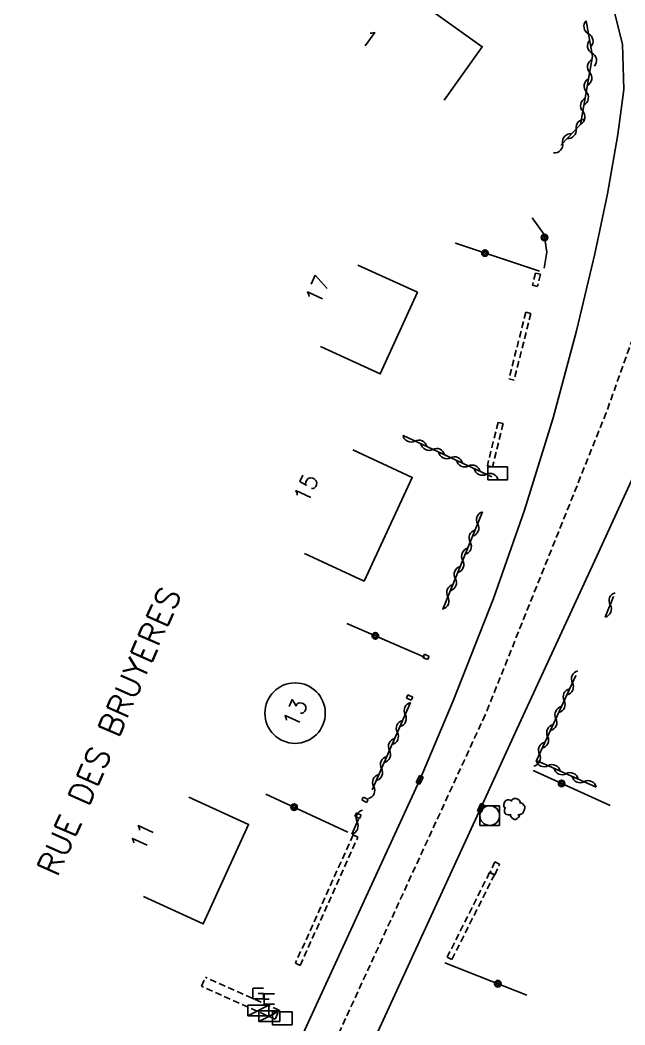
# Model space of a CAD drawing. Header units: millimetres. Extents: x 111000 to 112001, y 129999 to 131000.
# Drawn here: x 111741.6 to 111787.7, y 130756.1 to 130832.7 of the extents above; entities that cross this region are included whole.
import ezdxf
from ezdxf.enums import TextEntityAlignment as Align

# ---------------------------------------------------------------- set-up
doc = ezdxf.new("R2010")
doc.units = ezdxf.units.MM
doc.linetypes.add('DASHED', pattern=[0.75, 0.5, -0.25])
doc.layers.get('0').update_dxf_attribs({"linetype": 'CONTINUOUS'})
for name, color, linetype in [('W0001', 6, 'DASHED'), ('W0008', 7, 'CONTINUOUS'), ('W0100', 7, 'CONTINUOUS'), ('W0112', 1, 'DASHED'), ('W0300', 7, 'CONTINUOUS'), ('W0310', 3, 'CONTINUOUS'), ('W0322', 7, 'CONTINUOUS'), ('W0400', 7, 'CONTINUOUS'), ('W0420', 7, 'CONTINUOUS'), ('W0430', 7, 'CONTINUOUS'), ('W0432', 7, 'CONTINUOUS'), ('W0984', 7, 'CONTINUOUS'), ('W0989', 7, 'CONTINUOUS'), ('W0991', 7, 'CONTINUOUS'), ('W1102', 7, 'CONTINUOUS'), ('W1471', 7, 'CONTINUOUS')]:
    doc.layers.add(name, color=color, linetype=linetype)
doc.styles.get("Standard").update_dxf_attribs({"font": 'romans.shx', "width": 0.85})

# ---------------------------------------------------------------- blocks, each defined once
blk = doc.blocks.new('T1471')
at = {"color": 0, "linetype": 'Continuous', "flags": 128}
blk.add_lwpolyline([(-0.75, -0.5), (-0.75, 0.5), (0.75, 0.5), (0.75, -0.5), (-0.75, -0.5)], dxfattribs=at)
blk = doc.blocks.new('t322o')
at = {"color": 0, "linetype": 'Continuous'}
for radius in [0.25, 0.15]:
    blk.add_circle((0, 0), radius, dxfattribs=at)
blk = doc.blocks.new('t310o')
at = {"color": 0, "linetype": 'Continuous'}
for centre, start, end in [((-0.5, 0.375), 216.8699, 323.1304), ((0.5, -0.375), 36.8699, 143.1303)]:
    blk.add_arc(centre, 0.625, start, end, dxfattribs=at)
blk = doc.blocks.new('T430')
at = {"flags": 128}
for points in [[(-0.4, 2.1), (0.4, 2.1)], [(-0.4, 2.1), (-0.4, 1.3)], [(-0.4, 1.7), (0, 1.7)], [(0.8, 0.8), (-0.8, 0.8)], [(-0.8, 0.8), (-0.8, 0)], [(0.8, 0.8), (-0.8, 0)], [(-0.4, 1.3), (0.4, 1.3)], [(0.8, 0), (0.8, 0.8)], [(-0.8, 0), (0.8, 0)]]:
    blk.add_lwpolyline(points, dxfattribs=at)
blk = doc.blocks.new('T432')
at = {"flags": 128}
for points in [[(-0.4, 2.1), (-0.4, 1.3)], [(-0.395, 2.1), (0.405, 2.1)], [(0, 1.7), (0.4, 1.7)], [(0.4, 1.3), (0.4, 1.7)], [(0.8, 0.8), (-0.8, 0.8)], [(-0.8, 0.8), (-0.8, 0)], [(0.8, 0.8), (-0.8, 0)], [(-0.4, 1.3), (0.4, 1.3)], [(0.8, 0), (0.8, 0.8)], [(-0.8, 0), (0.8, 0)]]:
    blk.add_lwpolyline(points, dxfattribs=at)
blk = doc.blocks.new('T400')
for p, q in [((-0.15, 0.3), (0.15, 0.3)), ((-0.15, -0.25), (-0.15, 0.3)), ((-0.15, 0.15), (0.15, 0.15)), ((-0.15, 0), (0.15, 0)), ((0.15, 0.3), (0.15, -0.25)), ((-0.15, -0.15), (0.15, -0.15)), ((-0.15, -0.25), (-0.15, -0.3)), ((-0.15, -0.3), (0.15, -0.3)), ((0.15, -0.3), (0.15, -0.25))]:
    blk.add_line(p, q)
blk = doc.blocks.new('T420')
for p, q in [((0.75, 0.75), (-0.75, 0.75)), ((-0.75, 0.75), (-0.75, -0.75)), ((0.75, 0.75), (0.75, -0.75)), ((0.75, -0.75), (-0.75, -0.75))]:
    blk.add_line(p, q)
blk.add_ellipse((0, 0), major_axis=(-0.53, 0.53), ratio=1, start_param=3.926991, end_param=10.210176)
blk = doc.blocks.new('T300')
for p, q in [((-0.171, 0.743), (-0.057, 0.8)), ((-0.057, 0.8), (0.057, 0.8)), ((0.057, 0.8), (0.229, 0.743)), ((-0.8, 0.514), (-0.857, 0.343)), ((-0.857, 0.343), (-0.857, 0.171)), ((-0.857, 0.171), (-0.743, 0.057)), ((-0.686, 0.629), (-0.8, 0.514)), ((-0.8, -0.057), (-0.743, 0.057)), ((-0.743, 0.057), (-0.686, 0.114)), ((-0.571, 0.686), (-0.686, 0.629)), ((-0.457, 0.686), (-0.571, 0.686)), ((-0.286, 0.629), (-0.457, 0.686)), ((-0.286, 0.629), (-0.171, 0.743)), ((-0.229, 0.571), (-0.286, 0.629)), ((0.229, 0.743), (0.343, 0.629)), ((0.343, 0.629), (0.4, 0.514)), ((0.457, 0.457), (0.343, 0.457)), ((0.4, 0.514), (0.4, 0.457)), ((0.571, 0.4), (0.457, 0.457)), ((0.571, 0.4), (0.686, 0.286)), ((0.686, 0.286), (0.743, 0.171)), ((0.743, 0.057), (0.686, -0.171)), ((0.743, 0.171), (0.743, 0.057)), ((-0.8, -0.171), (-0.8, -0.057)), ((-0.8, -0.229), (-0.8, -0.171)), ((-0.743, -0.343), (-0.8, -0.229)), ((-0.686, -0.4), (-0.743, -0.343)), ((-0.514, -0.457), (-0.686, -0.4)), ((-0.4, -0.457), (-0.514, -0.457)), ((-0.4, -0.457), (-0.343, -0.457)), ((-0.343, -0.457), (-0.343, -0.4)), ((-0.343, -0.514), (-0.343, -0.457)), ((-0.286, -0.629), (-0.343, -0.514)), ((-0.171, -0.743), (-0.286, -0.629)), ((-0.057, -0.8), (-0.171, -0.743)), ((0.171, -0.743), (0.057, -0.8)), ((0.229, -0.686), (0.171, -0.743)), ((0.286, -0.457), (0.229, -0.457)), ((0.286, -0.629), (0.229, -0.686)), ((0.457, -0.4), (0.286, -0.457)), ((0.343, -0.514), (0.286, -0.629)), ((0.343, -0.514), (0.343, -0.457)), ((0.571, -0.343), (0.457, -0.4)), ((0.629, -0.286), (0.571, -0.343)), ((0.686, -0.171), (0.629, -0.286)), ((0.057, -0.8), (-0.057, -0.8))]:
    blk.add_line(p, q)

msp = doc.modelspace()

# ---------------------------------------------------------------- linework, layer by layer
at = {"layer": 'W0001'}
for points in [[(111746.643, 130862.034), (111771.002, 130849.374), (111776.737, 130847.41), (111790.242, 130840.199), (111792.709, 130835.538), (111793.282, 130822.372), (111790.559, 130814.839), (111786.284, 130802.813), (111777.051, 130779.792)], [(111777.051, 130779.792), (111756.35, 130734.79), (111746.512, 130714.297), (111741.866, 130702.958), (111728.464, 130673.782), (111713.796, 130641.823), (111703.233, 130618.665), (111697.077, 130607.082)]]:
    msp.add_lwpolyline(points, dxfattribs=at)
at = {"layer": 'W0008'}
for points in [[(111745.014, 130860.001), (111780.744, 130841.048), (111781.6, 130840.572), (111783.459, 130839.152), (111785.226, 130836.95), (111786.696, 130834.132), (111787.529, 130830.906), (111787.622, 130827.452), (111787.171, 130824.009), (111786.376, 130819.489), (111785.422, 130814.927), (111784.022, 130809.044), (111782.241, 130802.416), (111780.042, 130795.393), (111777.685, 130788.649), (111774.61, 130780.843)], [(111817.758, 130823.076), (111814.194, 130824.528), (111812.728, 130825.096), (111808.789, 130826.058), (111805.778, 130825.723), (111802.933, 130824.595), (111800.161, 130822.351), (111798.011, 130818.955), (111795.182, 130812.842), (111785.683, 130792.146), (111779.492, 130778.742)], [(111664.191, 130771.459), (111737.552, 130732.655), (111739.804, 130731.522), (111741.773, 130730.912), (111744.309, 130730.769), (111746.698, 130730.936), (111749.315, 130731.919), (111751.894, 130733.67), (111753.374, 130735.034), (111754.503, 130736.808), (111755.372, 130738.602), (111772.056, 130774.829), (111774.61, 130780.843)], [(111779.492, 130778.742), (111776.718, 130772.684), (111751.769, 130718.507), (111724.978, 130660.05), (111706.315, 130619.406), (111704.81, 130615.361), (111704.682, 130613.365), (111705.193, 130610.877), (111705.966, 130608.982), (111707.084, 130607.387), (111708.01, 130606.762), (111740.464, 130591.578), (111775.522, 130575.212), (111796.521, 130565.409), (111799.445, 130564.02), (111802.957, 130562.314), (111815.718, 130555.943), (111815.957, 130555.849), (111815.909, 130555.704), (111829.159, 130549.461), (111832.016, 130548.129)]]:
    msp.add_lwpolyline(points, dxfattribs=at)
at = {"layer": 'W0100'}
for points in [[(111765.431, 130838.856), (111776.819, 130830.706), (111776.819, 130830.706), (111776.819, 130830.706), (111776.819, 130830.706), (111776.819, 130830.706), (111776.819, 130830.706), (111776.819, 130830.706), (111776.819, 130830.706), (111776.819, 130830.706), (111776.819, 130830.706), (111776.819, 130830.706), (111776.819, 130830.706), (111776.819, 130830.706), (111776.819, 130830.706), (111776.819, 130830.706), (111776.819, 130830.706), (111776.819, 130830.706), (111776.819, 130830.706), (111776.819, 130830.706), (111776.819, 130830.706), (111776.819, 130830.706), (111776.819, 130830.706), (111776.819, 130830.706), (111776.819, 130830.706), (111776.819, 130830.706), (111776.819, 130830.706), (111776.819, 130830.706), (111776.819, 130830.706), (111776.819, 130830.706), (111776.819, 130830.706), (111776.819, 130830.706), (111776.819, 130830.706), (111776.819, 130830.706), (111776.819, 130830.706), (111776.819, 130830.706), (111776.819, 130830.706), (111776.819, 130830.706), (111776.819, 130830.706), (111776.819, 130830.706), (111776.819, 130830.706), (111776.819, 130830.706), (111776.819, 130830.706), (111776.819, 130830.706), (111776.819, 130830.706), (111776.819, 130830.706), (111776.819, 130830.706), (111776.819, 130830.706), (111776.819, 130830.706), (111776.819, 130830.706), (111776.819, 130830.706), (111776.819, 130830.706), (111776.819, 130830.706), (111776.819, 130830.706), (111776.819, 130830.706), (111776.819, 130830.706), (111776.819, 130830.706), (111776.819, 130830.706), (111776.819, 130830.706), (111776.819, 130830.706), (111776.819, 130830.706), (111776.819, 130830.706), (111776.819, 130830.706), (111776.819, 130830.706), (111776.819, 130830.706), (111776.819, 130830.706), (111776.819, 130830.706), (111776.819, 130830.706), (111776.819, 130830.706), (111776.819, 130830.706), (111776.819, 130830.706), (111776.819, 130830.706), (111776.819, 130830.706), (111776.819, 130830.706), (111776.819, 130830.706), (111776.819, 130830.706), (111776.819, 130830.706), (111776.819, 130830.706), (111776.819, 130830.706), (111776.819, 130830.706), (111776.819, 130830.706), (111776.819, 130830.706), (111776.819, 130830.706), (111776.819, 130830.706), (111776.819, 130830.706), (111776.819, 130830.706), (111776.819, 130830.706), (111776.819, 130830.706), (111776.819, 130830.706), (111776.819, 130830.706), (111776.819, 130830.706), (111776.819, 130830.706), (111776.819, 130830.706), (111776.819, 130830.706), (111776.819, 130830.706), (111776.819, 130830.706), (111776.819, 130830.706), (111776.819, 130830.706), (111776.819, 130830.706), (111776.819, 130830.706), (111776.819, 130830.706), (111776.819, 130830.706), (111776.819, 130830.706), (111776.819, 130830.706), (111776.819, 130830.706), (111776.819, 130830.706), (111776.819, 130830.706), (111776.819, 130830.706), (111776.819, 130830.706), (111776.819, 130830.706), (111776.819, 130830.706), (111776.819, 130830.706), (111776.819, 130830.706), (111776.819, 130830.706), (111776.819, 130830.706), (111776.819, 130830.706), (111776.819, 130830.706), (111776.819, 130830.706), (111776.819, 130830.706), (111776.819, 130830.706), (111773.909, 130826.64)], [(111767.325, 130814.063), (111771.874, 130811.987), (111769.038, 130805.772), (111769.038, 130805.772), (111769.038, 130805.772), (111769.038, 130805.772), (111769.038, 130805.772), (111769.038, 130805.772), (111769.038, 130805.772), (111769.038, 130805.772), (111769.038, 130805.772), (111769.038, 130805.772), (111769.038, 130805.772), (111769.038, 130805.772), (111769.038, 130805.772), (111769.038, 130805.772), (111769.038, 130805.772), (111769.038, 130805.772), (111769.038, 130805.772), (111769.038, 130805.772), (111769.038, 130805.772), (111769.038, 130805.772), (111769.038, 130805.772), (111769.038, 130805.772), (111769.038, 130805.772), (111769.038, 130805.772), (111769.038, 130805.772), (111769.038, 130805.772), (111769.038, 130805.772), (111769.038, 130805.772), (111769.038, 130805.772), (111769.038, 130805.772), (111769.038, 130805.772), (111769.038, 130805.772), (111769.038, 130805.772), (111769.038, 130805.772), (111769.038, 130805.772), (111769.038, 130805.772), (111769.038, 130805.772), (111769.038, 130805.772), (111769.038, 130805.772), (111769.038, 130805.772), (111769.038, 130805.772), (111769.038, 130805.772), (111769.038, 130805.772), (111769.038, 130805.772), (111769.038, 130805.772), (111769.038, 130805.772), (111769.038, 130805.772), (111769.038, 130805.772), (111769.038, 130805.772), (111769.038, 130805.772), (111769.038, 130805.772), (111769.038, 130805.772), (111769.038, 130805.772), (111769.038, 130805.772), (111769.038, 130805.772), (111769.038, 130805.772), (111769.038, 130805.772), (111769.038, 130805.772), (111769.038, 130805.772), (111769.038, 130805.772), (111769.038, 130805.772), (111769.038, 130805.772), (111769.038, 130805.772), (111769.038, 130805.772), (111769.038, 130805.772), (111769.038, 130805.772), (111769.038, 130805.772), (111769.038, 130805.772), (111769.038, 130805.772), (111769.038, 130805.772), (111769.038, 130805.772), (111769.038, 130805.772), (111769.038, 130805.772), (111769.038, 130805.772), (111769.038, 130805.772), (111769.038, 130805.772), (111769.038, 130805.772), (111769.038, 130805.772), (111769.038, 130805.772), (111769.038, 130805.772), (111769.038, 130805.772), (111769.038, 130805.772), (111769.038, 130805.772), (111769.038, 130805.772), (111769.038, 130805.772), (111769.038, 130805.772), (111769.038, 130805.772), (111769.038, 130805.772), (111769.038, 130805.772), (111769.038, 130805.772), (111769.038, 130805.772), (111769.038, 130805.772), (111769.038, 130805.772), (111769.038, 130805.772), (111769.038, 130805.772), (111769.038, 130805.772), (111769.038, 130805.772), (111769.038, 130805.772), (111769.038, 130805.772), (111769.038, 130805.772), (111769.038, 130805.772), (111769.038, 130805.772), (111769.038, 130805.772), (111769.038, 130805.772), (111769.038, 130805.772), (111769.038, 130805.772), (111769.038, 130805.772), (111769.038, 130805.772), (111769.038, 130805.772), (111769.038, 130805.772), (111769.038, 130805.772), (111769.038, 130805.772), (111769.038, 130805.772), (111769.038, 130805.772), (111769.038, 130805.772), (111769.038, 130805.772), (111769.038, 130805.772), (111769.038, 130805.772), (111769.038, 130805.772), (111764.489, 130807.848)], [(111763.271, 130792.084), (111767.805, 130789.977), (111767.805, 130789.977), (111767.805, 130789.977), (111767.805, 130789.977), (111767.805, 130789.977), (111767.805, 130789.977), (111767.805, 130789.977), (111767.805, 130789.977), (111767.805, 130789.977), (111767.805, 130789.977), (111767.805, 130789.977), (111767.805, 130789.977), (111767.805, 130789.977), (111767.805, 130789.977), (111767.805, 130789.977), (111767.805, 130789.977), (111767.805, 130789.977), (111767.805, 130789.977), (111767.805, 130789.977), (111767.805, 130789.977), (111767.805, 130789.977), (111767.805, 130789.977), (111767.805, 130789.977), (111767.805, 130789.977), (111767.805, 130789.977), (111767.805, 130789.977), (111767.805, 130789.977), (111767.805, 130789.977), (111767.805, 130789.977), (111767.805, 130789.977), (111767.805, 130789.977), (111767.805, 130789.977), (111767.805, 130789.977), (111767.805, 130789.977), (111767.805, 130789.977), (111767.805, 130789.977), (111767.805, 130789.977), (111767.805, 130789.977), (111767.805, 130789.977), (111767.805, 130789.977), (111767.805, 130789.977), (111767.805, 130789.977), (111767.805, 130789.977), (111767.805, 130789.977), (111767.805, 130789.977), (111767.805, 130789.977), (111767.805, 130789.977), (111767.805, 130789.977), (111767.805, 130789.977), (111767.805, 130789.977), (111767.805, 130789.977), (111767.805, 130789.977), (111767.805, 130789.977), (111767.805, 130789.977), (111767.805, 130789.977), (111767.805, 130789.977), (111767.805, 130789.977), (111767.805, 130789.977), (111767.805, 130789.977), (111767.805, 130789.977), (111767.805, 130789.977), (111767.805, 130789.977), (111767.805, 130789.977), (111767.805, 130789.977), (111767.805, 130789.977), (111767.805, 130789.977), (111767.805, 130789.977), (111767.805, 130789.977), (111767.805, 130789.977), (111767.805, 130789.977), (111767.805, 130789.977), (111767.805, 130789.977), (111767.805, 130789.977), (111767.805, 130789.977), (111767.805, 130789.977), (111767.805, 130789.977), (111767.805, 130789.977), (111767.805, 130789.977), (111767.805, 130789.977), (111767.805, 130789.977), (111767.805, 130789.977), (111767.805, 130789.977), (111767.805, 130789.977), (111767.805, 130789.977), (111767.805, 130789.977), (111767.805, 130789.977), (111767.805, 130789.977), (111767.805, 130789.977), (111767.805, 130789.977), (111767.805, 130789.977), (111767.805, 130789.977), (111767.805, 130789.977), (111767.805, 130789.977), (111767.805, 130789.977), (111767.805, 130789.977), (111767.805, 130789.977), (111767.805, 130789.977), (111767.805, 130789.977), (111767.805, 130789.977), (111767.805, 130789.977), (111771.479, 130797.882), (111766.945, 130799.989)], [(111750.998, 130765.927), (111755.547, 130763.853), (111759.001, 130771.427), (111754.451, 130773.501)]]:
    msp.add_lwpolyline(points, dxfattribs=at)
at = {"layer": 'W0112'}
for p, q in [((111772.769, 130784.239), (111772.407, 130784.409)), ((111772.654, 130783.993), (111772.769, 130784.239)), ((111771.522, 130781.142), (111771.157, 130781.305)), ((111771.412, 130780.894), (111771.522, 130781.142)), ((111768.115, 130773.32), (111767.767, 130773.515)), ((111767.997, 130773.109), (111768.115, 130773.32)), ((111767.582, 130772.133), (111767.221, 130772.305)), ((111767.465, 130771.887), (111767.582, 130772.133)), ((111767.338, 130770.461), (111766.973, 130770.625)), ((111762.938, 130760.678), (111767.338, 130770.461)), ((111777.783, 130768.566), (111777.415, 130767.768)), ((111777.389, 130767.767), (111774.157, 130761.325)), ((111777.415, 130767.768), (111777.778, 130767.6)), ((111774.157, 130761.325), (111774.514, 130761.146)), ((111761.326, 130757.269), (111755.708, 130759.787)), ((111761.029, 130756.577), (111761.326, 130757.269))]:
    msp.add_line(p, q, dxfattribs=at)
for points in [[(111781.27, 130813.358), (111780.883, 130813.458), (111780.644, 130812.538), (111781.031, 130812.437), (111781.031, 130812.437), (111781.031, 130812.437), (111781.031, 130812.437), (111781.031, 130812.437), (111781.031, 130812.437), (111781.031, 130812.437), (111781.031, 130812.437), (111781.031, 130812.437), (111781.031, 130812.437), (111781.031, 130812.437), (111781.031, 130812.437), (111781.031, 130812.437), (111781.031, 130812.437), (111781.031, 130812.437), (111781.031, 130812.437), (111781.031, 130812.437), (111781.031, 130812.437), (111781.031, 130812.437), (111781.031, 130812.437), (111781.031, 130812.437), (111781.031, 130812.437), (111781.031, 130812.437), (111781.031, 130812.437), (111781.031, 130812.437), (111781.031, 130812.437), (111781.031, 130812.437), (111781.031, 130812.437), (111781.031, 130812.437), (111781.031, 130812.437), (111781.031, 130812.437), (111781.031, 130812.437), (111781.031, 130812.437), (111781.031, 130812.437), (111781.031, 130812.437), (111781.031, 130812.437), (111781.031, 130812.437), (111781.031, 130812.437), (111781.031, 130812.437), (111781.031, 130812.437), (111781.031, 130812.437), (111781.031, 130812.437), (111781.031, 130812.437), (111781.031, 130812.437), (111781.031, 130812.437), (111781.031, 130812.437), (111781.031, 130812.437), (111781.031, 130812.437), (111781.031, 130812.437), (111781.031, 130812.437), (111781.031, 130812.437), (111781.031, 130812.437), (111781.031, 130812.437), (111781.031, 130812.437), (111781.031, 130812.437), (111781.031, 130812.437), (111781.031, 130812.437), (111781.031, 130812.437), (111781.031, 130812.437), (111781.031, 130812.437), (111781.031, 130812.437), (111781.031, 130812.437), (111781.031, 130812.437), (111781.031, 130812.437), (111781.031, 130812.437), (111781.031, 130812.437), (111781.031, 130812.437), (111781.031, 130812.437), (111781.031, 130812.437), (111781.031, 130812.437), (111781.031, 130812.437), (111781.031, 130812.437), (111781.031, 130812.437), (111781.031, 130812.437), (111781.031, 130812.437), (111781.031, 130812.437), (111781.031, 130812.437), (111781.031, 130812.437), (111781.031, 130812.437), (111781.031, 130812.437), (111781.031, 130812.437), (111781.031, 130812.437), (111781.031, 130812.437), (111781.031, 130812.437), (111781.031, 130812.437), (111781.031, 130812.437), (111781.031, 130812.437), (111781.031, 130812.437), (111781.031, 130812.437), (111781.031, 130812.437), (111781.031, 130812.437), (111781.031, 130812.437), (111781.031, 130812.437), (111781.031, 130812.437), (111781.031, 130812.437), (111781.031, 130812.437), (111781.031, 130812.437), (111781.031, 130812.437), (111781.031, 130812.437), (111781.031, 130812.437), (111781.031, 130812.437), (111781.031, 130812.437), (111781.031, 130812.437), (111781.031, 130812.437), (111781.031, 130812.437), (111781.031, 130812.437), (111781.031, 130812.437), (111781.031, 130812.437), (111781.031, 130812.437), (111781.031, 130812.437), (111781.031, 130812.437), (111781.031, 130812.437), (111781.031, 130812.437), (111781.031, 130812.437), (111781.031, 130812.437), (111781.031, 130812.437), (111781.031, 130812.437)], [(111781.27, 130813.358), (111781.031, 130812.437), (111781.031, 130812.437), (111781.031, 130812.437), (111781.031, 130812.437), (111781.031, 130812.437), (111781.031, 130812.437), (111781.031, 130812.437), (111781.031, 130812.437), (111781.031, 130812.437), (111781.031, 130812.437), (111781.031, 130812.437), (111781.031, 130812.437), (111781.031, 130812.437), (111781.031, 130812.437), (111781.031, 130812.437), (111781.031, 130812.437), (111781.031, 130812.437), (111781.031, 130812.437), (111781.031, 130812.437), (111781.031, 130812.437), (111781.031, 130812.437), (111781.031, 130812.437), (111781.031, 130812.437), (111781.031, 130812.437), (111781.031, 130812.437), (111781.031, 130812.437), (111781.031, 130812.437), (111781.031, 130812.437), (111781.031, 130812.437), (111781.031, 130812.437), (111781.031, 130812.437), (111781.031, 130812.437), (111781.031, 130812.437), (111781.031, 130812.437), (111781.031, 130812.437), (111781.031, 130812.437), (111781.031, 130812.437), (111781.031, 130812.437), (111781.031, 130812.437), (111781.031, 130812.437), (111781.031, 130812.437), (111781.031, 130812.437), (111781.031, 130812.437), (111781.031, 130812.437), (111781.031, 130812.437), (111781.031, 130812.437), (111781.031, 130812.437), (111781.031, 130812.437), (111781.031, 130812.437), (111781.031, 130812.437), (111781.031, 130812.437), (111781.031, 130812.437), (111781.031, 130812.437), (111781.031, 130812.437), (111781.031, 130812.437), (111781.031, 130812.437), (111781.031, 130812.437), (111781.031, 130812.437), (111781.031, 130812.437), (111781.031, 130812.437), (111781.031, 130812.437), (111781.031, 130812.437), (111781.031, 130812.437), (111781.031, 130812.437), (111781.031, 130812.437), (111781.031, 130812.437), (111781.031, 130812.437), (111781.031, 130812.437), (111781.031, 130812.437), (111781.031, 130812.437), (111781.031, 130812.437), (111781.031, 130812.437), (111781.031, 130812.437), (111781.031, 130812.437), (111781.031, 130812.437), (111781.031, 130812.437), (111781.031, 130812.437), (111781.031, 130812.437), (111781.031, 130812.437), (111781.031, 130812.437), (111781.031, 130812.437), (111781.031, 130812.437), (111781.031, 130812.437), (111781.031, 130812.437), (111781.031, 130812.437), (111781.031, 130812.437), (111781.031, 130812.437), (111781.031, 130812.437), (111781.031, 130812.437), (111781.031, 130812.437), (111781.031, 130812.437), (111781.031, 130812.437), (111781.031, 130812.437), (111781.031, 130812.437), (111781.031, 130812.437), (111781.031, 130812.437), (111781.031, 130812.437), (111781.031, 130812.437), (111781.031, 130812.437), (111781.031, 130812.437), (111781.031, 130812.437), (111781.031, 130812.437), (111781.031, 130812.437), (111781.031, 130812.437), (111781.031, 130812.437), (111781.031, 130812.437), (111781.031, 130812.437), (111781.031, 130812.437), (111781.031, 130812.437), (111781.031, 130812.437), (111781.031, 130812.437), (111781.031, 130812.437), (111781.031, 130812.437), (111781.031, 130812.437), (111781.031, 130812.437), (111781.031, 130812.437), (111781.031, 130812.437), (111781.031, 130812.437), (111781.031, 130812.437)], [(111780.536, 130810.384), (111780.148, 130810.482), (111778.86, 130805.388), (111779.247, 130805.289), (111779.247, 130805.289), (111779.247, 130805.289), (111779.247, 130805.289), (111779.247, 130805.289), (111779.247, 130805.289), (111779.247, 130805.289), (111779.247, 130805.289), (111779.247, 130805.289), (111779.247, 130805.289), (111779.247, 130805.289), (111779.247, 130805.289), (111779.247, 130805.289), (111779.247, 130805.289), (111779.247, 130805.289), (111779.247, 130805.289), (111779.247, 130805.289), (111779.247, 130805.289), (111779.247, 130805.289), (111779.247, 130805.289), (111779.247, 130805.289), (111779.247, 130805.289), (111779.247, 130805.289), (111779.247, 130805.289), (111779.247, 130805.289), (111779.247, 130805.289), (111779.247, 130805.289), (111779.247, 130805.289), (111779.247, 130805.289), (111779.247, 130805.289), (111779.247, 130805.289), (111779.247, 130805.289), (111779.247, 130805.289), (111779.247, 130805.289), (111779.247, 130805.289), (111779.247, 130805.289), (111779.247, 130805.289), (111779.247, 130805.289), (111779.247, 130805.289), (111779.247, 130805.289), (111779.247, 130805.289), (111779.247, 130805.289), (111779.247, 130805.289), (111779.247, 130805.289), (111779.247, 130805.289), (111779.247, 130805.289), (111779.247, 130805.289), (111779.247, 130805.289), (111779.247, 130805.289), (111779.247, 130805.289), (111779.247, 130805.289), (111779.247, 130805.289), (111779.247, 130805.289), (111779.247, 130805.289), (111779.247, 130805.289), (111779.247, 130805.289), (111779.247, 130805.289), (111779.247, 130805.289), (111779.247, 130805.289), (111779.247, 130805.289), (111779.247, 130805.289), (111779.247, 130805.289), (111779.247, 130805.289), (111779.247, 130805.289), (111779.247, 130805.289), (111779.247, 130805.289), (111779.247, 130805.289), (111779.247, 130805.289), (111779.247, 130805.289), (111779.247, 130805.289), (111779.247, 130805.289), (111779.247, 130805.289), (111779.247, 130805.289), (111779.247, 130805.289), (111779.247, 130805.289), (111779.247, 130805.289), (111779.247, 130805.289), (111779.247, 130805.289), (111779.247, 130805.289), (111779.247, 130805.289), (111779.247, 130805.289), (111779.247, 130805.289), (111779.247, 130805.289), (111779.247, 130805.289), (111779.247, 130805.289), (111779.247, 130805.289), (111779.247, 130805.289), (111779.247, 130805.289), (111779.247, 130805.289), (111779.247, 130805.289), (111779.247, 130805.289), (111779.247, 130805.289), (111779.247, 130805.289), (111779.247, 130805.289), (111779.247, 130805.289), (111779.247, 130805.289), (111779.247, 130805.289), (111779.247, 130805.289), (111779.247, 130805.289), (111779.247, 130805.289), (111779.247, 130805.289), (111779.247, 130805.289), (111779.247, 130805.289), (111779.247, 130805.289), (111779.247, 130805.289), (111779.247, 130805.289), (111779.247, 130805.289), (111779.247, 130805.289), (111779.247, 130805.289), (111779.247, 130805.289), (111779.247, 130805.289), (111779.247, 130805.289), (111779.247, 130805.289), (111779.247, 130805.289), (111779.247, 130805.289), (111779.247, 130805.289), (111779.247, 130805.289)], [(111780.536, 130810.384), (111779.247, 130805.289), (111779.247, 130805.289), (111779.247, 130805.289), (111779.247, 130805.289), (111779.247, 130805.289), (111779.247, 130805.289), (111779.247, 130805.289), (111779.247, 130805.289), (111779.247, 130805.289), (111779.247, 130805.289), (111779.247, 130805.289), (111779.247, 130805.289), (111779.247, 130805.289), (111779.247, 130805.289), (111779.247, 130805.289), (111779.247, 130805.289), (111779.247, 130805.289), (111779.247, 130805.289), (111779.247, 130805.289), (111779.247, 130805.289), (111779.247, 130805.289), (111779.247, 130805.289), (111779.247, 130805.289), (111779.247, 130805.289), (111779.247, 130805.289), (111779.247, 130805.289), (111779.247, 130805.289), (111779.247, 130805.289), (111779.247, 130805.289), (111779.247, 130805.289), (111779.247, 130805.289), (111779.247, 130805.289), (111779.247, 130805.289), (111779.247, 130805.289), (111779.247, 130805.289), (111779.247, 130805.289), (111779.247, 130805.289), (111779.247, 130805.289), (111779.247, 130805.289), (111779.247, 130805.289), (111779.247, 130805.289), (111779.247, 130805.289), (111779.247, 130805.289), (111779.247, 130805.289), (111779.247, 130805.289), (111779.247, 130805.289), (111779.247, 130805.289), (111779.247, 130805.289), (111779.247, 130805.289), (111779.247, 130805.289), (111779.247, 130805.289), (111779.247, 130805.289), (111779.247, 130805.289), (111779.247, 130805.289), (111779.247, 130805.289), (111779.247, 130805.289), (111779.247, 130805.289), (111779.247, 130805.289), (111779.247, 130805.289), (111779.247, 130805.289), (111779.247, 130805.289), (111779.247, 130805.289), (111779.247, 130805.289), (111779.247, 130805.289), (111779.247, 130805.289), (111779.247, 130805.289), (111779.247, 130805.289), (111779.247, 130805.289), (111779.247, 130805.289), (111779.247, 130805.289), (111779.247, 130805.289), (111779.247, 130805.289), (111779.247, 130805.289), (111779.247, 130805.289), (111779.247, 130805.289), (111779.247, 130805.289), (111779.247, 130805.289), (111779.247, 130805.289), (111779.247, 130805.289), (111779.247, 130805.289), (111779.247, 130805.289), (111779.247, 130805.289), (111779.247, 130805.289), (111779.247, 130805.289), (111779.247, 130805.289), (111779.247, 130805.289), (111779.247, 130805.289), (111779.247, 130805.289), (111779.247, 130805.289), (111779.247, 130805.289), (111779.247, 130805.289), (111779.247, 130805.289), (111779.247, 130805.289), (111779.247, 130805.289), (111779.247, 130805.289), (111779.247, 130805.289), (111779.247, 130805.289), (111779.247, 130805.289), (111779.247, 130805.289), (111779.247, 130805.289), (111779.247, 130805.289), (111779.247, 130805.289), (111779.247, 130805.289), (111779.247, 130805.289), (111779.247, 130805.289), (111779.247, 130805.289), (111779.247, 130805.289), (111779.247, 130805.289), (111779.247, 130805.289), (111779.247, 130805.289), (111779.247, 130805.289), (111779.247, 130805.289), (111779.247, 130805.289), (111779.247, 130805.289), (111779.247, 130805.289), (111779.247, 130805.289), (111779.247, 130805.289), (111779.247, 130805.289), (111779.247, 130805.289)], [(111778.415, 130801.979), (111778.026, 130802.074), (111777.215, 130798.773), (111777.604, 130798.678), (111777.604, 130798.678), (111777.604, 130798.678), (111777.604, 130798.678), (111777.604, 130798.678), (111777.604, 130798.678), (111777.604, 130798.678), (111777.604, 130798.678), (111777.604, 130798.678), (111777.604, 130798.678), (111777.604, 130798.678), (111777.604, 130798.678), (111777.604, 130798.678), (111777.604, 130798.678), (111777.604, 130798.678), (111777.604, 130798.678), (111777.604, 130798.678), (111777.604, 130798.678), (111777.604, 130798.678), (111777.604, 130798.678), (111777.604, 130798.678), (111777.604, 130798.678), (111777.604, 130798.678), (111777.604, 130798.678), (111777.604, 130798.678), (111777.604, 130798.678), (111777.604, 130798.678), (111777.604, 130798.678), (111777.604, 130798.678), (111777.604, 130798.678), (111777.604, 130798.678), (111777.604, 130798.678), (111777.604, 130798.678), (111777.604, 130798.678), (111777.604, 130798.678), (111777.604, 130798.678), (111777.604, 130798.678), (111777.604, 130798.678), (111777.604, 130798.678), (111777.604, 130798.678), (111777.604, 130798.678), (111777.604, 130798.678), (111777.604, 130798.678), (111777.604, 130798.678), (111777.604, 130798.678), (111777.604, 130798.678), (111777.604, 130798.678), (111777.604, 130798.678), (111777.604, 130798.678), (111777.604, 130798.678), (111777.604, 130798.678), (111777.604, 130798.678), (111777.604, 130798.678), (111777.604, 130798.678), (111777.604, 130798.678), (111777.604, 130798.678), (111777.604, 130798.678), (111777.604, 130798.678), (111777.604, 130798.678), (111777.604, 130798.678), (111777.604, 130798.678), (111777.604, 130798.678), (111777.604, 130798.678), (111777.604, 130798.678), (111777.604, 130798.678), (111777.604, 130798.678), (111777.604, 130798.678), (111777.604, 130798.678), (111777.604, 130798.678), (111777.604, 130798.678), (111777.604, 130798.678), (111777.604, 130798.678), (111777.604, 130798.678), (111777.604, 130798.678), (111777.604, 130798.678), (111777.604, 130798.678), (111777.604, 130798.678), (111777.604, 130798.678), (111777.604, 130798.678), (111777.604, 130798.678), (111777.604, 130798.678), (111777.604, 130798.678), (111777.604, 130798.678), (111777.604, 130798.678), (111777.604, 130798.678), (111777.604, 130798.678), (111777.604, 130798.678), (111777.604, 130798.678), (111777.604, 130798.678), (111777.604, 130798.678), (111777.604, 130798.678), (111777.604, 130798.678), (111777.604, 130798.678), (111777.604, 130798.678), (111777.604, 130798.678), (111777.604, 130798.678), (111777.604, 130798.678), (111777.604, 130798.678), (111777.604, 130798.678), (111777.604, 130798.678), (111777.604, 130798.678), (111777.604, 130798.678), (111777.604, 130798.678), (111777.604, 130798.678), (111777.604, 130798.678), (111777.604, 130798.678), (111777.604, 130798.678), (111777.604, 130798.678), (111777.604, 130798.678), (111777.604, 130798.678), (111777.604, 130798.678), (111777.604, 130798.678), (111777.604, 130798.678), (111777.604, 130798.678), (111777.604, 130798.678), (111777.604, 130798.678), (111777.604, 130798.678)], [(111778.415, 130801.979), (111777.604, 130798.678), (111777.604, 130798.678), (111777.604, 130798.678), (111777.604, 130798.678), (111777.604, 130798.678), (111777.604, 130798.678), (111777.604, 130798.678), (111777.604, 130798.678), (111777.604, 130798.678), (111777.604, 130798.678), (111777.604, 130798.678), (111777.604, 130798.678), (111777.604, 130798.678), (111777.604, 130798.678), (111777.604, 130798.678), (111777.604, 130798.678), (111777.604, 130798.678), (111777.604, 130798.678), (111777.604, 130798.678), (111777.604, 130798.678), (111777.604, 130798.678), (111777.604, 130798.678), (111777.604, 130798.678), (111777.604, 130798.678), (111777.604, 130798.678), (111777.604, 130798.678), (111777.604, 130798.678), (111777.604, 130798.678), (111777.604, 130798.678), (111777.604, 130798.678), (111777.604, 130798.678), (111777.604, 130798.678), (111777.604, 130798.678), (111777.604, 130798.678), (111777.604, 130798.678), (111777.604, 130798.678), (111777.604, 130798.678), (111777.604, 130798.678), (111777.604, 130798.678), (111777.604, 130798.678), (111777.604, 130798.678), (111777.604, 130798.678), (111777.604, 130798.678), (111777.604, 130798.678), (111777.604, 130798.678), (111777.604, 130798.678), (111777.604, 130798.678), (111777.604, 130798.678), (111777.604, 130798.678), (111777.604, 130798.678), (111777.604, 130798.678), (111777.604, 130798.678), (111777.604, 130798.678), (111777.604, 130798.678), (111777.604, 130798.678), (111777.604, 130798.678), (111777.604, 130798.678), (111777.604, 130798.678), (111777.604, 130798.678), (111777.604, 130798.678), (111777.604, 130798.678), (111777.604, 130798.678), (111777.604, 130798.678), (111777.604, 130798.678), (111777.604, 130798.678), (111777.604, 130798.678), (111777.604, 130798.678), (111777.604, 130798.678), (111777.604, 130798.678), (111777.604, 130798.678), (111777.604, 130798.678), (111777.604, 130798.678), (111777.604, 130798.678), (111777.604, 130798.678), (111777.604, 130798.678), (111777.604, 130798.678), (111777.604, 130798.678), (111777.604, 130798.678), (111777.604, 130798.678), (111777.604, 130798.678), (111777.604, 130798.678), (111777.604, 130798.678), (111777.604, 130798.678), (111777.604, 130798.678), (111777.604, 130798.678), (111777.604, 130798.678), (111777.604, 130798.678), (111777.604, 130798.678), (111777.604, 130798.678), (111777.604, 130798.678), (111777.604, 130798.678), (111777.604, 130798.678), (111777.604, 130798.678), (111777.604, 130798.678), (111777.604, 130798.678), (111777.604, 130798.678), (111777.604, 130798.678), (111777.604, 130798.678), (111777.604, 130798.678), (111777.604, 130798.678), (111777.604, 130798.678), (111777.604, 130798.678), (111777.604, 130798.678), (111777.604, 130798.678), (111777.604, 130798.678), (111777.604, 130798.678), (111777.604, 130798.678), (111777.604, 130798.678), (111777.604, 130798.678), (111777.604, 130798.678), (111777.604, 130798.678), (111777.604, 130798.678), (111777.604, 130798.678), (111777.604, 130798.678), (111777.604, 130798.678), (111777.604, 130798.678), (111777.604, 130798.678), (111777.604, 130798.678), (111777.604, 130798.678)], [(111772.407, 130784.409), (111772.292, 130784.162), (111772.654, 130783.993)], [(111771.157, 130781.305), (111771.047, 130781.057), (111771.412, 130780.894)], [(111767.767, 130773.515), (111767.648, 130773.304), (111767.997, 130773.109)], [(111767.221, 130772.305), (111767.104, 130772.059), (111767.465, 130771.887)], [(111766.973, 130770.625), (111762.573, 130760.843), (111762.938, 130760.678)], [(111777.778, 130767.6), (111778.146, 130768.398), (111777.783, 130768.566)], [(111774.514, 130761.146), (111777.746, 130767.588), (111777.389, 130767.767)], [(111761.029, 130756.577), (111755.411, 130759.095), (111755.708, 130759.787)]]:
    msp.add_lwpolyline(points, dxfattribs=at)
at = {"layer": 'W0310'}
for p, q in [((111771.353, 130780.734), (111768.433, 130774.072)), ((111766.869, 130770.7), (111767.377, 130771.839))]:
    msp.add_line(p, q, dxfattribs=at)
for points in [[(111784.745, 130832.679), (111785.24, 130829.994), (111784.312, 130824.786), (111782.831, 130823.219), (111782.831, 130823.219), (111782.831, 130823.219), (111782.831, 130823.219), (111782.831, 130823.219), (111782.831, 130823.219), (111782.831, 130823.219), (111782.831, 130823.219), (111782.831, 130823.219), (111782.831, 130823.219), (111782.831, 130823.219), (111782.831, 130823.219), (111782.831, 130823.219), (111782.831, 130823.219), (111782.831, 130823.219), (111782.831, 130823.219), (111782.831, 130823.219), (111782.831, 130823.219), (111782.831, 130823.219), (111782.831, 130823.219), (111782.831, 130823.219), (111782.831, 130823.219), (111782.831, 130823.219), (111782.831, 130823.219), (111782.831, 130823.219), (111782.831, 130823.219), (111782.831, 130823.219), (111782.831, 130823.219), (111782.831, 130823.219), (111782.831, 130823.219), (111782.831, 130823.219), (111782.831, 130823.219), (111782.831, 130823.219), (111782.831, 130823.219), (111782.831, 130823.219), (111782.831, 130823.219), (111782.831, 130823.219), (111782.831, 130823.219), (111782.831, 130823.219), (111782.831, 130823.219), (111782.831, 130823.219), (111782.831, 130823.219), (111782.831, 130823.219), (111782.831, 130823.219), (111782.831, 130823.219), (111782.831, 130823.219), (111782.831, 130823.219), (111782.831, 130823.219), (111782.831, 130823.219), (111782.831, 130823.219), (111782.831, 130823.219), (111782.831, 130823.219), (111782.831, 130823.219), (111782.831, 130823.219), (111782.831, 130823.219), (111782.831, 130823.219), (111782.831, 130823.219), (111782.831, 130823.219), (111782.831, 130823.219), (111782.831, 130823.219), (111782.831, 130823.219), (111782.831, 130823.219), (111782.831, 130823.219), (111782.831, 130823.219), (111782.831, 130823.219), (111782.831, 130823.219), (111782.831, 130823.219), (111782.831, 130823.219), (111782.831, 130823.219), (111782.831, 130823.219), (111782.831, 130823.219), (111782.831, 130823.219), (111782.831, 130823.219), (111782.831, 130823.219), (111782.831, 130823.219), (111782.831, 130823.219), (111782.831, 130823.219), (111782.831, 130823.219), (111782.831, 130823.219), (111782.831, 130823.219), (111782.831, 130823.219), (111782.831, 130823.219), (111782.831, 130823.219), (111782.831, 130823.219), (111782.831, 130823.219), (111782.831, 130823.219), (111782.831, 130823.219), (111782.831, 130823.219), (111782.831, 130823.219), (111782.831, 130823.219), (111782.831, 130823.219), (111782.831, 130823.219), (111782.831, 130823.219), (111782.831, 130823.219), (111782.831, 130823.219), (111782.831, 130823.219), (111782.831, 130823.219), (111782.831, 130823.219)], [(111782.831, 130823.219), (111782.831, 130823.219), (111782.831, 130823.219), (111782.831, 130823.219), (111782.831, 130823.219), (111782.831, 130823.219), (111782.831, 130823.219), (111782.831, 130823.219), (111782.831, 130823.219), (111782.831, 130823.219), (111782.831, 130823.219), (111782.831, 130823.219), (111782.831, 130823.219), (111782.831, 130823.219), (111782.831, 130823.219), (111782.831, 130823.219), (111782.831, 130823.219), (111782.831, 130823.219), (111782.831, 130823.219), (111782.831, 130823.219)], [(111770.779, 130801.068), (111770.779, 130801.068), (111770.779, 130801.068), (111770.779, 130801.068), (111770.779, 130801.068), (111770.779, 130801.068), (111770.779, 130801.068), (111770.779, 130801.068), (111770.779, 130801.068), (111770.779, 130801.068), (111770.779, 130801.068), (111770.779, 130801.068), (111770.779, 130801.068), (111770.779, 130801.068), (111770.779, 130801.068), (111770.779, 130801.068), (111770.779, 130801.068), (111770.779, 130801.068), (111770.779, 130801.068), (111770.779, 130801.068), (111770.779, 130801.068), (111770.779, 130801.068), (111770.779, 130801.068), (111770.779, 130801.068), (111770.779, 130801.068), (111770.779, 130801.068), (111770.779, 130801.068), (111770.779, 130801.068), (111770.779, 130801.068), (111770.779, 130801.068), (111770.779, 130801.068), (111770.779, 130801.068), (111770.779, 130801.068), (111770.779, 130801.068), (111770.779, 130801.068), (111770.779, 130801.068), (111770.779, 130801.068), (111770.779, 130801.068), (111770.779, 130801.068), (111770.779, 130801.068), (111770.779, 130801.068), (111770.779, 130801.068), (111770.779, 130801.068), (111770.779, 130801.068), (111770.779, 130801.068), (111770.779, 130801.068), (111770.779, 130801.068), (111770.779, 130801.068), (111770.779, 130801.068), (111770.779, 130801.068), (111770.779, 130801.068), (111770.779, 130801.068), (111770.779, 130801.068), (111770.779, 130801.068), (111770.779, 130801.068), (111770.779, 130801.068), (111770.779, 130801.068), (111770.779, 130801.068), (111770.779, 130801.068), (111770.779, 130801.068), (111770.779, 130801.068), (111770.779, 130801.068), (111770.779, 130801.068), (111770.779, 130801.068), (111770.779, 130801.068), (111770.779, 130801.068), (111770.779, 130801.068), (111770.779, 130801.068), (111770.779, 130801.068), (111770.779, 130801.068), (111770.779, 130801.068), (111770.779, 130801.068), (111770.779, 130801.068), (111770.779, 130801.068), (111770.779, 130801.068), (111770.779, 130801.068), (111770.779, 130801.068), (111770.779, 130801.068), (111770.779, 130801.068), (111770.779, 130801.068), (111770.779, 130801.068), (111770.779, 130801.068), (111770.779, 130801.068), (111770.779, 130801.068), (111770.779, 130801.068), (111770.779, 130801.068), (111770.779, 130801.068), (111770.779, 130801.068), (111770.779, 130801.068), (111770.779, 130801.068), (111770.779, 130801.068), (111770.779, 130801.068), (111770.779, 130801.068), (111770.779, 130801.068), (111770.779, 130801.068), (111770.779, 130801.068), (111770.779, 130801.068), (111770.779, 130801.068), (111770.779, 130801.068), (111770.779, 130801.068), (111770.779, 130801.068)], [(111770.779, 130801.068), (111770.779, 130801.068), (111770.779, 130801.068), (111770.779, 130801.068), (111770.779, 130801.068), (111770.779, 130801.068), (111770.779, 130801.068), (111770.779, 130801.068), (111770.779, 130801.068), (111770.779, 130801.068), (111770.779, 130801.068), (111770.779, 130801.068), (111770.779, 130801.068), (111770.779, 130801.068), (111770.779, 130801.068), (111770.779, 130801.068), (111770.779, 130801.068), (111770.779, 130801.068), (111770.779, 130801.068), (111777.561, 130797.911)], [(111776.852, 130795.261), (111773.812, 130787.834), (111773.812, 130787.834), (111773.812, 130787.834), (111773.812, 130787.834), (111773.812, 130787.834), (111773.812, 130787.834), (111773.812, 130787.834), (111773.812, 130787.834), (111773.812, 130787.834), (111773.812, 130787.834), (111773.812, 130787.834), (111773.812, 130787.834), (111773.812, 130787.834), (111773.812, 130787.834), (111773.812, 130787.834), (111773.812, 130787.834), (111773.812, 130787.834), (111773.812, 130787.834), (111773.812, 130787.834), (111773.812, 130787.834), (111773.812, 130787.834), (111773.812, 130787.834), (111773.812, 130787.834), (111773.812, 130787.834), (111773.812, 130787.834), (111773.812, 130787.834), (111773.812, 130787.834), (111773.812, 130787.834), (111773.812, 130787.834), (111773.812, 130787.834), (111773.812, 130787.834), (111773.812, 130787.834), (111773.812, 130787.834), (111773.812, 130787.834), (111773.812, 130787.834), (111773.812, 130787.834), (111773.812, 130787.834), (111773.812, 130787.834), (111773.812, 130787.834), (111773.812, 130787.834), (111773.812, 130787.834), (111773.812, 130787.834), (111773.812, 130787.834), (111773.812, 130787.834), (111773.812, 130787.834), (111773.812, 130787.834), (111773.812, 130787.834), (111773.812, 130787.834), (111773.812, 130787.834), (111773.812, 130787.834), (111773.812, 130787.834), (111773.812, 130787.834), (111773.812, 130787.834), (111773.812, 130787.834), (111773.812, 130787.834), (111773.812, 130787.834), (111773.812, 130787.834), (111773.812, 130787.834), (111773.812, 130787.834), (111773.812, 130787.834), (111773.812, 130787.834), (111773.812, 130787.834), (111773.812, 130787.834), (111773.812, 130787.834), (111773.812, 130787.834), (111773.812, 130787.834), (111773.812, 130787.834), (111773.812, 130787.834), (111773.812, 130787.834), (111773.812, 130787.834), (111773.812, 130787.834), (111773.812, 130787.834), (111773.812, 130787.834), (111773.812, 130787.834), (111773.812, 130787.834), (111773.812, 130787.834), (111773.812, 130787.834), (111773.812, 130787.834), (111773.812, 130787.834), (111773.812, 130787.834), (111773.812, 130787.834), (111773.812, 130787.834), (111773.812, 130787.834), (111773.812, 130787.834), (111773.812, 130787.834), (111773.812, 130787.834), (111773.812, 130787.834), (111773.812, 130787.834), (111773.812, 130787.834), (111773.812, 130787.834), (111773.812, 130787.834), (111773.812, 130787.834), (111773.812, 130787.834), (111773.812, 130787.834), (111773.812, 130787.834), (111773.812, 130787.834), (111773.812, 130787.834), (111773.812, 130787.834), (111773.812, 130787.834), (111773.812, 130787.834)], [(111786.211, 130787.236), (111786.843, 130788.809), (111786.843, 130788.809), (111786.843, 130788.809), (111786.843, 130788.809), (111786.843, 130788.809), (111786.843, 130788.809), (111786.843, 130788.809), (111786.843, 130788.809), (111786.843, 130788.809), (111786.843, 130788.809), (111786.843, 130788.809), (111786.843, 130788.809), (111786.843, 130788.809), (111786.843, 130788.809), (111786.843, 130788.809), (111786.843, 130788.809), (111786.843, 130788.809), (111786.843, 130788.809), (111786.843, 130788.809), (111786.843, 130788.809), (111786.843, 130788.809), (111786.843, 130788.809), (111786.843, 130788.809), (111786.843, 130788.809), (111786.843, 130788.809), (111786.843, 130788.809), (111786.843, 130788.809), (111786.843, 130788.809), (111786.843, 130788.809), (111786.843, 130788.809), (111786.843, 130788.809), (111786.843, 130788.809), (111786.843, 130788.809), (111786.843, 130788.809), (111786.843, 130788.809), (111786.843, 130788.809), (111786.843, 130788.809), (111786.843, 130788.809), (111786.843, 130788.809), (111786.843, 130788.809), (111786.843, 130788.809), (111786.843, 130788.809), (111786.843, 130788.809), (111786.843, 130788.809), (111786.843, 130788.809), (111786.843, 130788.809), (111786.843, 130788.809), (111786.843, 130788.809), (111786.843, 130788.809), (111786.843, 130788.809), (111786.843, 130788.809), (111786.843, 130788.809), (111786.843, 130788.809), (111786.843, 130788.809), (111786.843, 130788.809), (111786.843, 130788.809), (111786.843, 130788.809), (111786.843, 130788.809), (111786.843, 130788.809), (111786.843, 130788.809), (111786.843, 130788.809), (111786.843, 130788.809), (111786.843, 130788.809), (111786.843, 130788.809), (111786.843, 130788.809), (111786.843, 130788.809), (111786.843, 130788.809), (111786.843, 130788.809), (111786.843, 130788.809), (111786.843, 130788.809), (111786.843, 130788.809), (111786.843, 130788.809), (111786.843, 130788.809), (111786.843, 130788.809), (111786.843, 130788.809), (111786.843, 130788.809), (111786.843, 130788.809), (111786.843, 130788.809), (111786.843, 130788.809), (111786.843, 130788.809), (111786.843, 130788.809), (111786.843, 130788.809), (111786.843, 130788.809), (111786.843, 130788.809), (111786.843, 130788.809), (111786.843, 130788.809), (111786.843, 130788.809), (111786.843, 130788.809), (111786.843, 130788.809), (111786.843, 130788.809), (111786.843, 130788.809), (111786.843, 130788.809), (111786.843, 130788.809), (111786.843, 130788.809), (111786.843, 130788.809), (111786.843, 130788.809), (111786.843, 130788.809), (111786.843, 130788.809), (111786.843, 130788.809), (111786.843, 130788.809)], [(111786.843, 130788.809), (111786.843, 130788.809), (111786.843, 130788.809), (111786.843, 130788.809), (111786.843, 130788.809), (111786.843, 130788.809), (111786.843, 130788.809), (111786.843, 130788.809), (111786.843, 130788.809), (111786.843, 130788.809), (111786.843, 130788.809), (111786.843, 130788.809), (111786.843, 130788.809), (111786.843, 130788.809), (111786.843, 130788.809), (111786.843, 130788.809), (111786.843, 130788.809), (111786.843, 130788.809), (111786.843, 130788.809), (111786.843, 130788.809)], [(111773.812, 130787.834), (111773.812, 130787.834), (111773.812, 130787.834), (111773.812, 130787.834), (111773.812, 130787.834), (111773.812, 130787.834), (111773.812, 130787.834), (111773.812, 130787.834), (111773.812, 130787.834), (111773.812, 130787.834), (111773.812, 130787.834), (111773.812, 130787.834), (111773.812, 130787.834), (111773.812, 130787.834), (111773.812, 130787.834), (111773.812, 130787.834), (111773.812, 130787.834), (111773.812, 130787.834), (111773.812, 130787.834), (111773.812, 130787.834)], [(111785.504, 130774.282), (111780.96, 130776.303), (111783.962, 130782.786), (111783.962, 130782.786), (111783.962, 130782.786), (111783.962, 130782.786), (111783.962, 130782.786), (111783.962, 130782.786), (111783.962, 130782.786), (111783.962, 130782.786), (111783.962, 130782.786), (111783.962, 130782.786), (111783.962, 130782.786), (111783.962, 130782.786), (111783.962, 130782.786), (111783.962, 130782.786), (111783.962, 130782.786), (111783.962, 130782.786), (111783.962, 130782.786), (111783.962, 130782.786), (111783.962, 130782.786), (111783.962, 130782.786), (111783.962, 130782.786), (111783.962, 130782.786), (111783.962, 130782.786), (111783.962, 130782.786), (111783.962, 130782.786), (111783.962, 130782.786), (111783.962, 130782.786), (111783.962, 130782.786), (111783.962, 130782.786), (111783.962, 130782.786), (111783.962, 130782.786), (111783.962, 130782.786), (111783.962, 130782.786), (111783.962, 130782.786), (111783.962, 130782.786), (111783.962, 130782.786), (111783.962, 130782.786), (111783.962, 130782.786), (111783.962, 130782.786), (111783.962, 130782.786), (111783.962, 130782.786), (111783.962, 130782.786), (111783.962, 130782.786), (111783.962, 130782.786), (111783.962, 130782.786), (111783.962, 130782.786), (111783.962, 130782.786), (111783.962, 130782.786), (111783.962, 130782.786), (111783.962, 130782.786), (111783.962, 130782.786), (111783.962, 130782.786), (111783.962, 130782.786), (111783.962, 130782.786), (111783.962, 130782.786), (111783.962, 130782.786), (111783.962, 130782.786), (111783.962, 130782.786), (111783.962, 130782.786), (111783.962, 130782.786), (111783.962, 130782.786), (111783.962, 130782.786), (111783.962, 130782.786), (111783.962, 130782.786), (111783.962, 130782.786), (111783.962, 130782.786), (111783.962, 130782.786), (111783.962, 130782.786), (111783.962, 130782.786), (111783.962, 130782.786), (111783.962, 130782.786), (111783.962, 130782.786), (111783.962, 130782.786), (111783.962, 130782.786), (111783.962, 130782.786), (111783.962, 130782.786), (111783.962, 130782.786), (111783.962, 130782.786), (111783.962, 130782.786), (111783.962, 130782.786), (111783.962, 130782.786), (111783.962, 130782.786), (111783.962, 130782.786), (111783.962, 130782.786), (111783.962, 130782.786), (111783.962, 130782.786), (111783.962, 130782.786), (111783.962, 130782.786), (111783.962, 130782.786), (111783.962, 130782.786), (111783.962, 130782.786), (111783.962, 130782.786), (111783.962, 130782.786), (111783.962, 130782.786), (111783.962, 130782.786), (111783.962, 130782.786), (111783.962, 130782.786), (111783.962, 130782.786), (111783.962, 130782.786)], [(111783.962, 130782.786), (111783.962, 130782.786), (111783.962, 130782.786), (111783.962, 130782.786), (111783.962, 130782.786), (111783.962, 130782.786), (111783.962, 130782.786), (111783.962, 130782.786), (111783.962, 130782.786), (111783.962, 130782.786), (111783.962, 130782.786), (111783.962, 130782.786), (111783.962, 130782.786), (111783.962, 130782.786), (111783.962, 130782.786), (111783.962, 130782.786), (111783.962, 130782.786), (111783.962, 130782.786), (111783.962, 130782.786), (111783.962, 130782.786)]]:
    msp.add_lwpolyline(points, dxfattribs=at)
at = {"layer": 'W0322'}
for p, q in [((111766.491, 130786.745), (111772.412, 130784.167)), ((111780.717, 130775.545), (111786.571, 130772.878)), ((111760.312, 130773.746), (111766.579, 130770.845)), ((111780.223, 130758.425), (111773.967, 130760.874))]:
    msp.add_line(p, q, dxfattribs=at)
for points in [[(111781.541, 130813.821), (111781.541, 130813.821), (111781.541, 130813.821), (111781.541, 130813.821), (111781.541, 130813.821), (111781.541, 130813.821), (111781.541, 130813.821), (111781.541, 130813.821), (111781.541, 130813.821), (111781.541, 130813.821), (111781.541, 130813.821), (111781.541, 130813.821), (111781.541, 130813.821), (111781.541, 130813.821), (111781.541, 130813.821), (111781.541, 130813.821), (111781.541, 130813.821), (111781.759, 130815.04), (111781.537, 130816.4), (111780.631, 130817.667)], [(111774.781, 130815.733), (111774.781, 130815.733), (111774.781, 130815.733), (111774.781, 130815.733), (111774.781, 130815.733), (111774.781, 130815.733), (111774.781, 130815.733), (111774.781, 130815.733), (111774.781, 130815.733), (111774.781, 130815.733), (111774.781, 130815.733), (111774.781, 130815.733), (111774.781, 130815.733), (111774.781, 130815.733), (111774.781, 130815.733), (111774.781, 130815.733), (111774.781, 130815.733), (111774.781, 130815.733), (111774.781, 130815.733), (111774.781, 130815.733), (111774.781, 130815.733), (111774.781, 130815.733), (111774.781, 130815.733), (111774.781, 130815.733), (111774.781, 130815.733), (111774.781, 130815.733), (111774.781, 130815.733), (111774.781, 130815.733), (111774.781, 130815.733), (111774.781, 130815.733), (111774.781, 130815.733), (111774.781, 130815.733), (111774.781, 130815.733), (111774.781, 130815.733), (111774.781, 130815.733), (111774.781, 130815.733), (111774.781, 130815.733), (111774.781, 130815.733), (111774.781, 130815.733), (111774.781, 130815.733), (111774.781, 130815.733), (111774.781, 130815.733), (111774.781, 130815.733), (111774.781, 130815.733), (111774.781, 130815.733), (111774.781, 130815.733), (111774.781, 130815.733), (111774.781, 130815.733), (111774.781, 130815.733), (111774.781, 130815.733), (111774.781, 130815.733), (111774.781, 130815.733), (111774.781, 130815.733), (111774.781, 130815.733), (111774.781, 130815.733), (111774.781, 130815.733), (111774.781, 130815.733), (111774.781, 130815.733), (111774.781, 130815.733), (111774.781, 130815.733), (111774.781, 130815.733), (111774.781, 130815.733), (111774.781, 130815.733), (111774.781, 130815.733), (111774.781, 130815.733), (111774.781, 130815.733), (111774.781, 130815.733), (111774.781, 130815.733), (111774.781, 130815.733), (111774.781, 130815.733), (111774.781, 130815.733), (111774.781, 130815.733), (111774.781, 130815.733), (111774.781, 130815.733), (111774.781, 130815.733), (111774.781, 130815.733), (111774.781, 130815.733), (111774.781, 130815.733), (111774.781, 130815.733), (111774.781, 130815.733), (111774.781, 130815.733), (111774.781, 130815.733), (111774.781, 130815.733), (111774.781, 130815.733), (111774.781, 130815.733), (111774.781, 130815.733), (111774.781, 130815.733), (111774.781, 130815.733), (111774.781, 130815.733), (111774.781, 130815.733), (111774.781, 130815.733), (111774.781, 130815.733), (111774.781, 130815.733), (111774.781, 130815.733), (111774.781, 130815.733), (111774.781, 130815.733), (111774.781, 130815.733), (111774.781, 130815.733), (111774.781, 130815.733), (111774.781, 130815.733), (111774.781, 130815.733)], [(111774.781, 130815.733), (111774.781, 130815.733), (111774.781, 130815.733), (111774.781, 130815.733), (111774.781, 130815.733), (111774.781, 130815.733), (111774.781, 130815.733), (111774.781, 130815.733), (111774.781, 130815.733), (111774.781, 130815.733), (111774.781, 130815.733), (111774.781, 130815.733), (111774.781, 130815.733), (111774.781, 130815.733), (111774.781, 130815.733), (111774.781, 130815.733), (111774.781, 130815.733), (111774.781, 130815.733), (111774.781, 130815.733), (111781.18, 130813.594)], [(111781.541, 130813.821), (111781.541, 130813.821), (111781.541, 130813.821), (111781.541, 130813.821), (111781.541, 130813.821), (111781.541, 130813.821), (111781.541, 130813.821), (111781.541, 130813.821), (111781.541, 130813.821), (111781.541, 130813.821), (111781.541, 130813.821), (111781.541, 130813.821), (111781.541, 130813.821), (111781.541, 130813.821), (111781.541, 130813.821), (111781.541, 130813.821), (111781.541, 130813.821), (111781.541, 130813.821), (111781.541, 130813.821), (111781.541, 130813.821), (111781.541, 130813.821), (111781.541, 130813.821), (111781.541, 130813.821), (111781.541, 130813.821), (111781.541, 130813.821), (111781.541, 130813.821), (111781.541, 130813.821), (111781.541, 130813.821), (111781.541, 130813.821), (111781.541, 130813.821), (111781.541, 130813.821), (111781.541, 130813.821), (111781.541, 130813.821), (111781.541, 130813.821), (111781.541, 130813.821), (111781.541, 130813.821), (111781.541, 130813.821), (111781.541, 130813.821), (111781.541, 130813.821), (111781.541, 130813.821), (111781.541, 130813.821), (111781.541, 130813.821), (111781.541, 130813.821), (111781.541, 130813.821), (111781.541, 130813.821), (111781.541, 130813.821), (111781.541, 130813.821), (111781.541, 130813.821), (111781.541, 130813.821), (111781.541, 130813.821), (111781.541, 130813.821), (111781.541, 130813.821), (111781.541, 130813.821), (111781.541, 130813.821), (111781.541, 130813.821), (111781.541, 130813.821), (111781.541, 130813.821), (111781.541, 130813.821), (111781.541, 130813.821), (111781.541, 130813.821), (111781.541, 130813.821), (111781.541, 130813.821), (111781.541, 130813.821), (111781.541, 130813.821), (111781.541, 130813.821), (111781.541, 130813.821), (111781.541, 130813.821), (111781.541, 130813.821), (111781.541, 130813.821), (111781.541, 130813.821), (111781.541, 130813.821), (111781.541, 130813.821), (111781.541, 130813.821), (111781.541, 130813.821), (111781.541, 130813.821), (111781.541, 130813.821), (111781.541, 130813.821), (111781.541, 130813.821), (111781.541, 130813.821), (111781.541, 130813.821), (111781.541, 130813.821), (111781.541, 130813.821), (111781.541, 130813.821), (111781.541, 130813.821), (111781.541, 130813.821), (111781.541, 130813.821), (111781.541, 130813.821), (111781.541, 130813.821), (111781.541, 130813.821), (111781.541, 130813.821), (111781.541, 130813.821), (111781.541, 130813.821), (111781.541, 130813.821), (111781.541, 130813.821), (111781.541, 130813.821), (111781.541, 130813.821), (111781.541, 130813.821), (111781.541, 130813.821), (111781.541, 130813.821), (111781.541, 130813.821), (111781.541, 130813.821)]]:
    msp.add_lwpolyline(points, dxfattribs=at)
at = {"layer": 'W1102'}
msp.add_circle((111762.547, 130779.914), 2.304, dxfattribs=at)

# ---------------------------------------------------------------- block references
at = {"layer": 'W0300'}
msp.add_blockref('T300', (111779.317, 130772.613), dxfattribs=at)
at = {"layer": 'W0310'}
for p, rotation in [((111784.926, 130831.696), 280.4455472992929), ((111785.198, 130830.22), 280.4455472992929), ((111785.017, 130828.744), 259.8966592600269), ((111784.754, 130827.267), 259.8966592600269), ((111784.491, 130825.79), 259.8966592600269), ((111783.982, 130824.437), 226.6160808388402), ((111782.952, 130823.347), 226.6160808388402), ((111771.686, 130800.646), 335.0380859432632), ((111773.045, 130800.013), 335.0380859432632), ((111774.405, 130799.38), 335.0380859432632), ((111775.765, 130798.747), 335.0380859432632), ((111777.125, 130798.114), 335.0380859432632), ((111776.473, 130794.336), 247.7399538419382), ((111775.905, 130792.947), 247.7399538419382), ((111775.337, 130791.559), 247.7399538419382), ((111774.769, 130790.171), 247.7399538419382), ((111774.2, 130788.783), 247.7399538419382), ((111786.584, 130788.164), 68.11074827074985), ((111783.703, 130782.226), 65.15315416557317), ((111783.072, 130780.865), 65.15315416557317), ((111770.952, 130779.818), 246.3319251788232), ((111782.442, 130779.503), 65.15315416557317), ((111770.349, 130778.444), 246.3319251788232), ((111781.812, 130778.142), 65.15315416557317), ((111769.747, 130777.07), 246.3319251788232), ((111781.181, 130776.781), 65.15315416557317), ((111769.145, 130775.697), 246.3319251788232), ((111781.849, 130775.908), 156.022178144835), ((111783.22, 130775.298), 156.022178144835), ((111768.543, 130774.323), 246.3319251788232), ((111784.59, 130774.688), 156.022178144835), ((111767.276, 130771.613), 65.96282397815632)]:
    msp.add_blockref('t310o', p, dxfattribs=dict(at, rotation=rotation))
at = {"layer": 'W0322'}
for p, rotation in [((111781.576, 130816.162), 99.27103799006666), ((111777.033, 130814.98), 341.5167064429118), ((111768.669, 130785.797), 336.4717112631099), ((111782.878, 130774.56), 335.5066502816755), ((111762.467, 130772.748), 335.1604400724186), ((111778.011, 130759.291), 158.6214054210654)]:
    msp.add_blockref('t322o', p, dxfattribs=dict(at, rotation=rotation))
at = {"layer": 'W0400'}
for p, rotation in [((111772.056, 130774.829), 335.2723236082713), ((111776.718, 130772.684), 155.3952331544601)]:
    msp.add_blockref('T400', p, dxfattribs=dict(at, rotation=rotation))
at = {"layer": 'W0420'}
msp.add_blockref('T420', (111777.393, 130772.107), dxfattribs=at)
at = {"layer": 'W0430'}
msp.add_blockref('T430', (111760.58, 130756.421), dxfattribs=at)
at = {"layer": 'W0432'}
msp.add_blockref('T432', (111759.736, 130756.842), dxfattribs=at)
at = {"layer": 'W1471'}
for p in [(111777.989, 130798.189), (111761.564, 130756.656)]:
    msp.add_blockref('T1471', p, dxfattribs=at)

# ---------------------------------------------------------------- texts
at = {"layer": 'W0984'}
msp.add_text('13', height=1.25, rotation=65.92821, dxfattribs=at).set_placement((111762.547, 130779.914), align=Align.MIDDLE)
at = {"layer": 'W0989'}
msp.add_text('RUE DES BRUYERES', height=1.75, rotation=66.33183, dxfattribs=at).set_placement((111748.36, 130778.541), align=Align.MIDDLE)
at = {"layer": 'W0991'}
for s, rotation, p in [('1', 324.41001, (111768.215, 130831.306)), ('17', 65.47206, (111764.275, 130812.197)), ('15', 65.07245, (111763.375, 130797.054)), ('11', 65.4897, (111750.904, 130770.544))]:
    msp.add_text(s, height=1.25, rotation=rotation, dxfattribs=at).set_placement(p, align=Align.MIDDLE)

doc.saveas('drawing.dxf')
